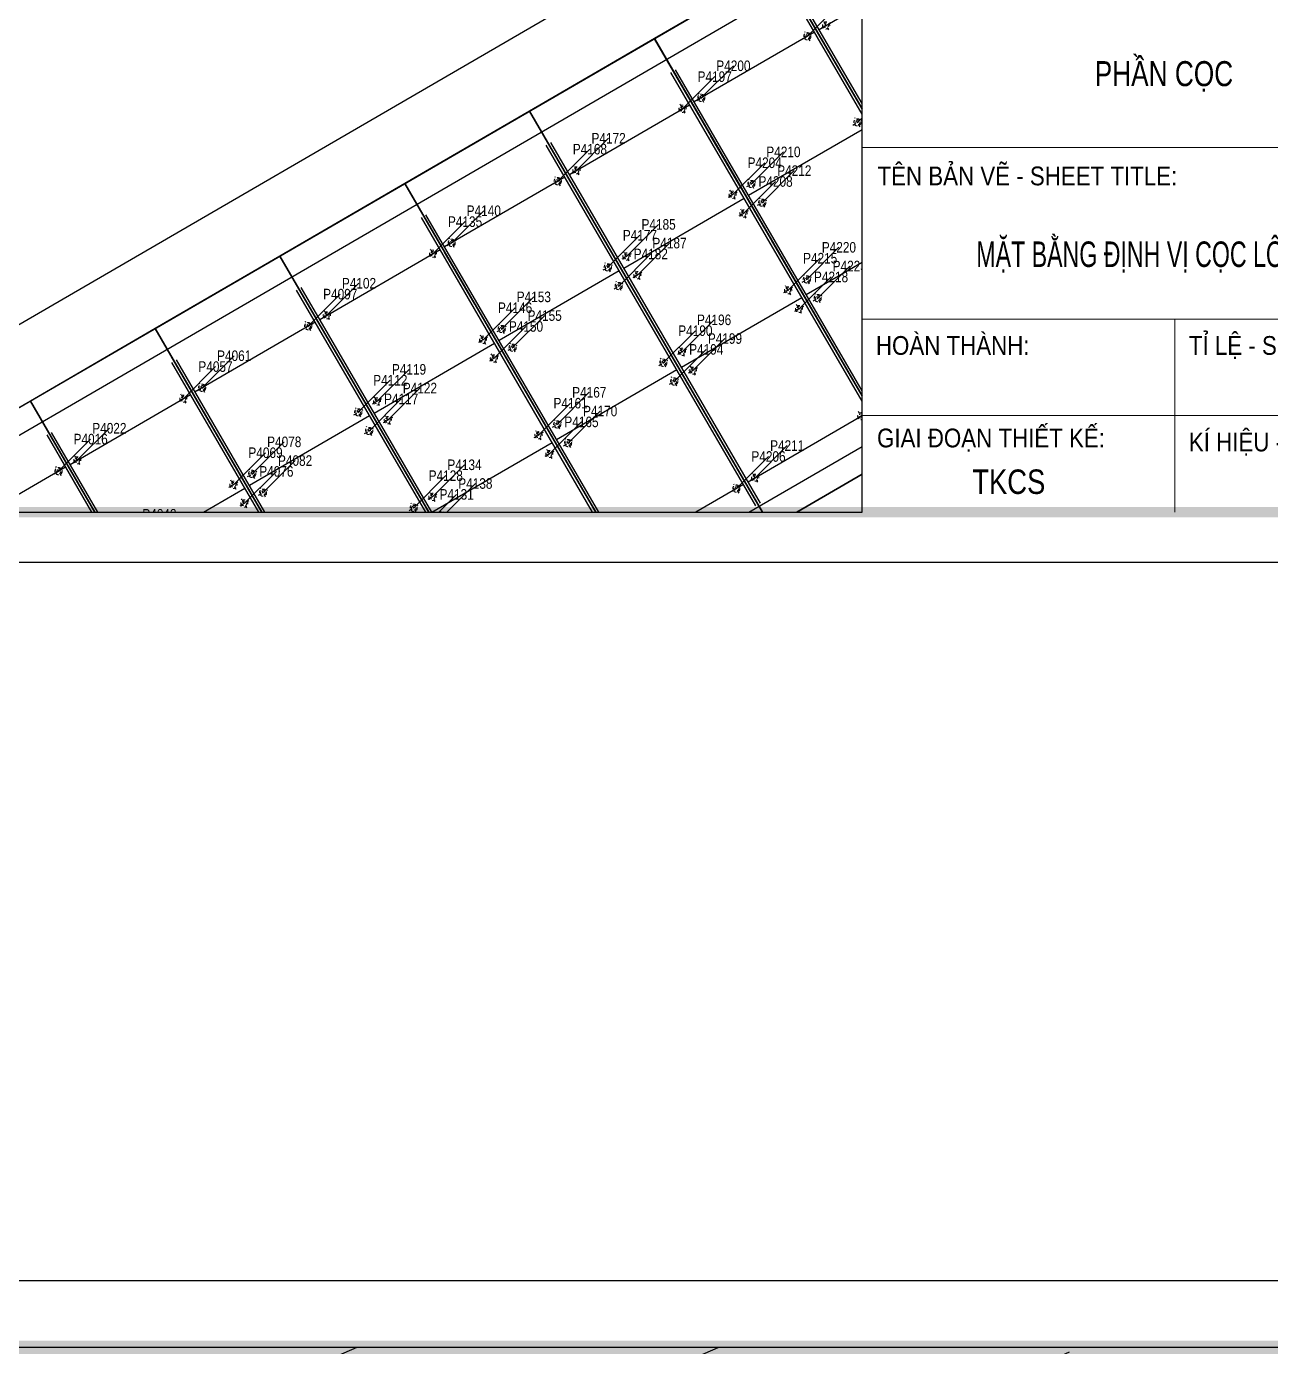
# Model space of a CAD drawing. Header units: millimetres. Extents: x 0 to 571985, y 0 to 2066666.
# Drawn here: x 568686.3 to 568738, y 2064926.9 to 2064981.8 of the extents above; entities that cross this region are included whole.
import ezdxf
from ezdxf.enums import TextEntityAlignment as Align
from ezdxf.xclip import XClip

# ---------------------------------------------------------------- set-up
doc = ezdxf.new("R2010")
doc.units = ezdxf.units.MM
for name, pattern in [('ACAD_ISO10W100', [18.5, 12, -3, 0.5, -3]), ('CENTER', [3, 1.5, -0.5, 0.5, -0.5]), ('CENTER2', [1.125, 0.75, -0.125, 0.125, -0.125]), ('HIDDEN', [0.75, 0.5, -0.25]), ('Xref Grid (A1)$0$CENTER2', [1.125, 0.75, -0.125, 0.125, -0.125]), ('Xref Grid A1-G$0$CENTER2', [1.125, 0.75, -0.125, 0.125, -0.125])]:
    doc.linetypes.add(name, pattern=pattern)
for name, color, linetype in [('01.AXIS', 160, 'CENTER2'), ('BoThamCo', 94, 'Continuous'), ('CDC.01.AXIS', 160, 'CENTER2'), ('ChiaLo', 128, 'CENTER'), ('datOBt', 42, 'Continuous'), ('datoHonHop', 42, 'Continuous'), ('datOlienke', 42, 'Continuous'), ('hatchViaHe+LogDg', 129, 'Continuous'), ('KCS_DIM', 1, 'Continuous'), ('LogDg', 7, 'Continuous'), ('LoLK', 6, 'Continuous'), ('RANHGIOI', 2, 'HIDDEN'), ('TimDg', 222, 'Continuous'), ('ViaHeS', 32, 'Continuous'), ('Xref Grid (A1)$0$01.AXIS', 160, 'Xref Grid (A1)$0$CENTER2'), ('Xref Grid A1-G$0$01.AXIS', 160, 'Xref Grid A1-G$0$CENTER2')]:
    doc.layers.add(name, color=color, linetype=linetype)
for name, color, linetype, lineweight in [('A-KY HIEU', 34, 'Continuous', 20), ('A-NET THAY', 125, 'Continuous', 18), ('A-TEXT', 7, 'Continuous', 18), ('boDnv', 54, 'Continuous', 25), ('E- RANH GIOI', 1, 'CENTER', 13), ('kata_text', 254, 'Continuous', 30)]:
    doc.layers.add(name, color=color, linetype=linetype, lineweight=lineweight)
doc.styles.add('A1-arial', font='arial.ttf')
doc.styles.add('AA - Arial - Regular', font='arial.ttf', dxfattribs={"height": 250})
doc.styles.add('Arial', font='arial.ttf')
doc.styles.add('kata_dim', font='vnrms.shx', dxfattribs={"width": 0.66, "oblique": 7})
doc.styles.add('kata_text', font='arial.ttf', dxfattribs={"width": 0.8})
doc.styles.add('rms', font='romans.shx', dxfattribs={"width": 0.7, "bigfont": 'vns.shx'})
doc.linetypes.add('ADL', pattern='A,0.125,-0.15,["++",rms,S=0.5,R=0,X=0,Y=-0.2245],-1.35,1.125', length=2.75)
doc.dimstyles.new('DIM_1-75_CNC', dxfattribs={"dimscale": 0.75, "dimtxt": 220, "dimasz": 80, "dimexe": 60, "dimexo": 0, "dimgap": 50, "dimtad": 1, "dimdec": 0, "dimzin": 0, "dimdsep": 46, "dimtxsty": 'Arial', "dimblk1": 'ARCHTICK', "dimblk2": 'ARCHTICK', "dimsah": 1, "dimcen": 150, "dimdle": 60, "dimclrd": 256, "dimclre": 256, "dimclrt": 9, "dimadec": 0, "dimazin": 0, "dimtfac": 1, "dimtdec": 0, "dimtix": 1, "dimtmove": 2, "dimatfit": 3, "dimldrblk": 'ARCHTICK', "dimfxl": 1, "dimtvp": 0.833333, "dimtolj": 1, "dimtzin": 0, "dimlwd": -1, "dimarcsym": 0})
doc.dimstyles.new('kata_dim_iso', dxfattribs={"dimtxt": 2.5, "dimasz": 1.5, "dimexe": 1.5, "dimexo": 2.5, "dimtad": 1, "dimdec": 0, "dimzin": 0, "dimdsep": 46, "dimtxsty": 'kata_dim', "dimblk": 'kata_block_ArchTick', "dimcen": 0.09, "dimdle": 1.2, "dimclrd": 8, "dimclre": 8, "dimclrt": 3, "dimadec": 0, "dimazin": 0, "dimtfac": 1, "dimtdec": 0, "dimtix": 1, "dimtofl": 0, "dimtmove": 0, "dimatfit": 3, "dimfxl": 3.75, "dimfxlon": 1, "dimtolj": 1, "dimtzin": 0, "dimarcsym": 0})

# ---------------------------------------------------------------- blocks, each defined once
blk = doc.blocks.new('A$C33BC4D2A')
at = {"layer": 'A-KY HIEU', "color": 0}
for p, q in [((353.662, -4.903), (353.662, -292.097)), ((353.662, -256.354), (414.985, -256.354)), ((353.662, -273.174), (414.985, -273.174)), ((384.324, -273.174), (384.324, -292.097)), ((353.662, -282.635), (414.985, -282.635))]:
    blk.add_line(p, q, dxfattribs=at)
at = {"layer": 'A-KY HIEU', "color": 0, "const_width": 1.022}
blk.add_lwpolyline([(14.345, -292.097), (14.345, -4.903), (414.985, -4.903), (414.985, -292.097)], close=True, dxfattribs=at)
at = {"layer": 'Defpoints', "color": 125}
blk.add_lwpolyline([(0, -297), (420, -297), (420, 0), (0, 0)], close=True, dxfattribs=at)
at = {"layer": 'A-TEXT', "style": 'Arial'}
for s, height, width, p in [('PHẦN CỌC', 2.4529, 0.75, (376.459, -249.116)), ('TÊN BẢN VẼ - SHEET TITLE:', 1.83967, 0.85, (355.179, -259.143)), ('GIAI ĐOẠN THIẾT KẾ:', 1.83967, 0.85, (355.131, -284.826))]:
    blk.add_text(s, height=height, dxfattribs=dict(at, width=width)).set_placement(p, align=Align.MIDDLE_LEFT)
at = {"layer": 'A-TEXT', "style": 'Arial', "width": 0.85}
for s, p in [('HOÀN THÀNH:', (355.024, -276.678)), ('TỈ LỆ - SCALE: A3', (385.685, -276.678)), ('KÍ HIỆU - TOTAL CODE:', (385.685, -286.14))]:
    blk.add_text(s, height=1.83967, dxfattribs=at).set_placement(p)
at = {"layer": 'A-TEXT', "color": 6, "style": 'A1-arial', "width": 0.8}
blk.add_text('TKCS', height=2.4, dxfattribs=at).set_placement((364.466, -290.312))
blk = doc.blocks.new('NEN')
at = {"layer": 'hatchViaHe+LogDg'}
for points in [[(102.47, 202.748), (99.845, 201.604), (106.032, 209.657), (116.118, 208.698), (113.493, 207.554), (113.929, 206.554), (102.906, 201.748)], [(115.614, 202.658), (104.613, 197.863), (103.937, 199.352), (114.96, 204.158)]]:
    blk.add_hatch(color=158, dxfattribs=at).paths.add_polyline_path(points)
at = {"layer": 'boDnv', "color": 10, "linetype": 'ADL', "ltscale": 0.25}
for points in [[(230.392, -76.647), (232.25, -70.419), (219.166, -44.258), (213.437, -42.548), (99.38, -108.906), (97.521, -115.133), (110.606, -141.295), (116.334, -143.005)], [(263.053, -132.006), (256.939, -119.782), (251.208, -118.07), (145.657, -179.397), (154.7, -194.961)], [(270.404, -156.648), (272.264, -150.423), (266.19, -138.279), (158.216, -201.014), (167.259, -216.577)]]:
    blk.add_lwpolyline(points, close=True, dxfattribs=at)
blk.add_lwpolyline([(122.207, -155.785), (32.175, -208.166), (29.801, -214.701), (39.524, -241.582, 0.256594), (53.262, -253.666, -0.085173), (69.537, -260.336, 0.265195), (88.352, -261.098, 0.012088), (129.923, -238.27), (165.53, -217.582), (130.973, -158.106)], format="xyb", close=True, dxfattribs=at)
at = {"layer": 'BoThamCo'}
for points in [[(236.234, -85.111), (141.352, -140.641, 0.413287), (141.173, -141.324, 0.415141), (141.857, -141.504), (236.739, -85.974, -0.433604), (246.185, -88.78), (251.146, -98.698, 0.432664), (251.844, -98.907, 0.396001), (252.04, -98.251), (247.08, -88.333, 0.433604)], [(274.126, -178.484, 1), (272.368, -175.457), (138.589, -253.186, -0.013452), (91.443, -278.907, 0.999991), (93.036, -282.024, 0.013452), (140.347, -256.212)]]:
    blk.add_lwpolyline(points, format="xyb", close=True, dxfattribs=at)
at = {"layer": 'ChiaLo', "ltscale": 5}
for points in [[(254.637, -138.052), (244.589, -120.759)], [(249.449, -141.066), (239.401, -123.774)], [(244.261, -144.081), (234.213, -126.788)], [(239.073, -147.095), (229.025, -129.802)], [(264.367, -132.399), (154.337, -196.328)], [(233.885, -150.109), (223.837, -132.816)], [(228.697, -153.124), (218.65, -135.831)], [(266.608, -136.879), (156.849, -200.651)], [(223.509, -156.138), (213.462, -138.845)], [(218.321, -159.152), (208.274, -141.859)], [(213.133, -162.166), (203.086, -144.873)], [(262.008, -162.683), (251.961, -145.39)], [(207.946, -165.181), (197.898, -147.888)], [(256.82, -165.697), (246.773, -148.404)], [(251.632, -168.711), (241.585, -151.418)], [(246.444, -171.725), (236.397, -154.433)], [(166.897, -217.944), (131.629, -157.245)], [(241.257, -174.74), (231.209, -157.447)], [(236.069, -177.754), (226.021, -160.461)], [(230.881, -180.768), (220.833, -163.475)], [(225.693, -183.783), (215.645, -166.49)], [(220.505, -186.797), (210.457, -169.504)], [(215.317, -189.811), (205.27, -172.518)], [(210.129, -192.825), (200.082, -175.532)], [(204.941, -195.84), (194.894, -178.547)]]:
    blk.add_lwpolyline(points, dxfattribs=at)
at = {"layer": 'datOBt'}
blk.add_lwpolyline([(231.237, -77.312), (233.322, -70.326), (219.866, -43.423), (213.308, -41.466), (98.535, -108.24), (96.449, -115.227), (109.905, -142.129), (116.463, -144.087)], close=True, dxfattribs=at)
at = {"layer": 'datoHonHop', "linetype": 'ByBlock'}
blk.add_lwpolyline([(122.062, -154.713), (31.359, -207.484), (28.737, -214.7), (38.583, -241.923, 0.256594), (53.045, -254.642, -0.085173), (69.006, -261.184, 0.265195), (88.812, -261.986, 0.012088), (130.425, -239.135), (166.897, -217.944), (131.629, -157.245)], format="xyb", close=True, dxfattribs=at)
at = {"layer": 'datOlienke'}
for points in [[(264.367, -132.399), (257.64, -118.948), (251.08, -116.988), (144.29, -179.035), (154.337, -196.328)], [(271.249, -157.314), (273.336, -150.33), (266.608, -136.879), (156.849, -200.651), (166.897, -217.944)]]:
    blk.add_lwpolyline(points, close=True, dxfattribs=at)
at = {"layer": 'LogDg'}
for points in [[(34.296, -348.766, -0.124666), (14.114, -339.771, 0.262937), (-5.331, -336.771, -0.009345), (-40.959, -349.473), (-145.868, -384.68, 0.405257), (-155.456, -403.235), (-146.557, -432.72), (-158.046, -436.187), (-166.572, -407.936, 0.423227), (-185.704, -398.049), (-272.077, -427.035, 0.40652), (-277.181, -436.964), (-262.947, -483.397), (-271.552, -486.035), (-285.593, -440.232, 0.421949), (-295.787, -434.992), (-422.26, -477.436, 0.346831), (-427.684, -485.726), (-426.662, -497.249, 0.109851), (-417.21, -527.045), (-422.398, -530.058, -0.109851), (-432.639, -497.779), (-433.194, -491.512, 0.484967), (-443.708, -484.634), (-484.199, -498.222, 0.36701), (-492.228, -511.51), (-484.402, -560.012), (-490.326, -560.967), (-497.433, -516.92, 0.457512), (-512.889, -507.388), (-525.337, -511.314, 0.375227), (-533.554, -524.795, 0.049445), (-523.248, -562.118), (-518.404, -576.577), (-525.515, -578.96), (-530.307, -564.659, -0.044276), (-540.221, -530.036, 0.448349), (-555.614, -520.863), (-568.853, -525.038), (-576.072, -502.149), (-552.391, -494.681, 0.333336), (-544.003, -482.976), (-545.865, -397.305, 0.120559), (-569.998, -307.198), (-621.979, -219.712, 0.334943), (-635.359, -214.239), (-686.931, -227.855), (-689.803, -216.977), (-647.957, -205.93, 0.498191), (-640.704, -188.198), (-654.378, -165.183, -0.144979), (-668.853, -108.061), (-659.845, 118.23, 0.428088), (-671.924, 130.707), (-689.222, 130.58), (-689.305, 141.83), (-670.344, 141.969, 0.400474), (-658.442, 153.492), (-657.828, 168.904), (-656.06, 189.374), (-648.588, 188.728), (-650.341, 168.432), (-650.889, 154.678, 0.425345), (-638.921, 142.201), (-621.613, 142.328, 0.402651), (-609.707, 153.94), (-609.387, 163.859, -0.019867), (-608.227, 179.942), (-606.8, 192.652), (-600.838, 191.983), (-602.264, 179.273, 0.019867), (-603.39, 163.665), (-603.676, 154.802, 0.425871), (-591.594, 142.415), (-548.362, 142.733), (-548.28, 131.483), (-592.887, 131.155, 0.401789), (-604.791, 119.578), (-607.754, 35.571, -0.005984), (-607.983, 30.718, 0.462462), (-599.177, 22.287), (-555.377, 26.801), (-554.762, 20.832), (-603.242, 15.836, 0.355613), (-610.381, 8.689), (-613.794, -24.838, 0.475348), (-605.015, -33.606), (-508.268, -23.636, 0.016072), (-476.806, -19.368, 0.37392), (-470.138, -11.259), (-470.705, 9.348), (-464.707, 9.513), (-464.235, -7.648, 0.461916), (-454.747, -15.288), (-421.581, -8.993, 0.020567), (-382.015, 0.216), (-299.764, 22.963, 0.415004), (-292.798, 35.293), (-296.969, 50.218), (-285.412, 53.448), (-281.218, 38.439, 0.413423), (-268.921, 31.492), (-169.968, 58.858, 0.427702), (-164.496, 69.052), (-169.623, 84.754), (-163.92, 86.616), (-158.479, 69.956, 0.400853), (-148.742, 64.729), (-123.897, 71.6, 0.437327), (-113.795, 91.173), (-114.462, 93.013), (-128.551, 136.154), (-105.736, 143.605), (-91.769, 100.833), (-90.91, 98.466, 0.429754), (-70.957, 89.772, 0.001079), (-63.934, 92.766, 0.001474), (-62.342, 93.454), (-47.534, 99.909, 0.386536), (-43.126, 109.726), (-48.301, 125.574), (-42.598, 127.436), (-38.076, 113.59, 0.442444), (-27.275, 108.739), (111.617, 169.28, 0.414214), (115.754, 179.811), (109.361, 194.478), (114.861, 196.875), (121.255, 182.208, 0.414214), (131.785, 178.071), (252.97, 230.894), (276.872, 241.312), (291.579, 249.057, 0.419837), (295.267, 261.365), (290.95, 269.196), (301.459, 274.99), (306.058, 266.648, 0.408717), (318.136, 263.031), (326.546, 267.464), (332.148, 256.836), (324.233, 252.656, 0.419466), (320.555, 240.352), (397.092, 101.523, 0.433643), (408.413, 98.649), (440.787, 119.386), (444.023, 114.334), (410.428, 92.813, 0.395048), (407.737, 82.215), (451.056, 3.639, -0.005576), (472.219, -35.781, 0.422017), (490.066, -41.118), (502.995, -33.918), (514.672, -54.886), (500.295, -62.892, 0.404193), (495.052, -80.181), (502.502, -94.711), (491.824, -100.186), (485.095, -87.061, 0.424556), (467.192, -81.64), (316.164, -165.913), (307.211, -171.115, 0.396001), (304.075, -181.611), (326.147, -225.742), (318.098, -229.768), (296.726, -187.038, 0.432664), (285.552, -183.699), (178.072, -246.148, 0.389772), (174.86, -256.488), (194.1, -297.126), (188.677, -299.693), (170.231, -260.733, 0.439085), (158.982, -257.239), (145.496, -265.075, -0.013452), (97.701, -291.151, 0.262926), (86.853, -307.563, -0.162068), (76.015, -333.842, 0.270323), (72.318, -353.653), (79.981, -375.074), (57.383, -383.157), (49.72, -361.737, 0.270325), (34.296, -348.766)], [(191.761, -50.531), (96.917, -106.112, 0.395833), (93.785, -116.606), (107.231, -143.491, 0.432836), (118.409, -146.827), (234.309, -78.995, 0.395833), (237.441, -68.502), (223.995, -41.617, 0.432836), (212.817, -38.281), (191.761, -50.531)], [(236.107, -84.895), (141.226, -140.425, 0.413287), (140.956, -141.449, 0.415141), (141.984, -141.72), (236.865, -86.19, -0.433604), (245.962, -88.892), (250.922, -98.81, 0.432664), (251.97, -99.123, 0.396001), (252.264, -98.139), (247.303, -88.221, 0.433604), (236.107, -84.895)], [(49.536, -260.065, -0.269945), (34.095, -247.153), (22.999, -216.476, -0.362457), (26.499, -206.84), (119.685, -152.625, -0.414384), (136.095, -156.969), (142.222, -167.514, 0.414214), (153.158, -170.413), (250.593, -113.801, -0.432664), (261.767, -117.14), (278.799, -151.193, -0.396001), (275.663, -161.688), (133.439, -244.323, -0.012999), (88.371, -268.964, -0.278117), (67.767, -267.557, 0.110848), (49.536, -260.065)]]:
    blk.add_lwpolyline(points, format="xyb", dxfattribs=at)
at = {"layer": 'LogDg', "ltscale": 0.75}
for points in [[(102.47, 202.748), (99.845, 201.604), (106.032, 209.657), (116.118, 208.698), (113.493, 207.554), (113.929, 206.554), (102.906, 201.748)], [(115.614, 202.658), (104.613, 197.863), (103.937, 199.352), (114.96, 204.158)]]:
    blk.add_lwpolyline(points, close=True, dxfattribs=at)
at = {"layer": 'LogDg'}
blk.add_lwpolyline([(274.252, -178.7, 1), (272.242, -175.241), (138.463, -252.969, -0.013452), (91.329, -278.685, 0.999992), (93.15, -282.246, 0.013452), (140.473, -256.428)], format="xyb", close=True, dxfattribs=at)
at = {"layer": 'LoLK'}
for points in [[(257.64, -118.948), (251.08, -116.988), (244.589, -120.759), (254.637, -138.052), (264.367, -132.399)], [(244.589, -120.759), (239.401, -123.774), (249.449, -141.066), (254.637, -138.052)], [(239.401, -123.774), (234.213, -126.788), (244.261, -144.081), (249.449, -141.066)], [(234.213, -126.788), (229.025, -129.802), (239.073, -147.095), (244.261, -144.081)], [(229.025, -129.802), (223.837, -132.816), (233.885, -150.109), (239.073, -147.095)], [(223.837, -132.816), (218.65, -135.831), (228.697, -153.124), (233.885, -150.109)], [(218.65, -135.831), (213.462, -138.845), (223.509, -156.138), (228.697, -153.124)], [(213.462, -138.845), (208.274, -141.859), (218.321, -159.152), (223.509, -156.138)], [(208.274, -141.859), (203.086, -144.873), (213.133, -162.166), (218.321, -159.152)], [(257.148, -142.375), (251.961, -145.39), (262.008, -162.683), (267.196, -159.668)], [(203.086, -144.873), (197.898, -147.888), (207.946, -165.181), (213.133, -162.166)], [(251.961, -145.39), (246.773, -148.404), (256.82, -165.697), (262.008, -162.683)], [(197.898, -147.888), (192.71, -150.902), (202.758, -168.195), (207.946, -165.181)], [(246.773, -148.404), (241.585, -151.418), (251.632, -168.711), (256.82, -165.697)], [(241.585, -151.418), (236.397, -154.433), (246.444, -171.725), (251.632, -168.711)], [(236.397, -154.433), (231.209, -157.447), (241.257, -174.74), (246.444, -171.725)], [(231.209, -157.447), (226.021, -160.461), (236.069, -177.754), (241.257, -174.74)], [(226.021, -160.461), (220.833, -163.475), (230.881, -180.768), (236.069, -177.754)], [(220.833, -163.475), (215.645, -166.49), (225.693, -183.783), (230.881, -180.768)], [(215.645, -166.49), (210.457, -169.504), (220.505, -186.797), (225.693, -183.783)], [(210.457, -169.504), (205.27, -172.518), (215.317, -189.811), (220.505, -186.797)], [(205.27, -172.518), (200.082, -175.532), (210.129, -192.825), (215.317, -189.811)], [(200.082, -175.532), (194.894, -178.547), (204.941, -195.84), (210.129, -192.825)], [(194.894, -178.547), (189.706, -181.561), (199.753, -198.854), (204.941, -195.84)], [(163.766, -196.632), (156.849, -200.651), (166.897, -217.944), (173.814, -213.925)]]:
    blk.add_lwpolyline(points, close=True, dxfattribs=at)
at = {"layer": 'RANHGIOI', "color": 1, "ltscale": 9, "const_width": 1}
blk.add_lwpolyline([(460, -51.299, 0.006594), (435.293, -5.051), (303.078, 234.769), (284.672, 225.077), (-55.993, 76.586), (-56.839, 76.223, -0.005137), (-90.743, 62.093), (-377.217, -17.133, -0.020567), (-418.225, -26.678), (-463.443, -35.259, -0.021218), (-506.422, -41.541), (-623.638, -53.62), (-626.464, -70.884, 0.128574), (-620.42, -135.36), (-615.505, -148.86, 0.039408), (-607.143, -167.188), (-594.172, -190.555), (-547.57, -259.493, -0.11987), (-522.704, -326.397), (-507.917, -451.947), (-504.475, -473.277), (-499.271, -471.636), (-50.48, -321.024, 0.050684), (130.425, -239.135), (301.319, -139.843)], format="xyb", close=True, dxfattribs=at)
at = {"layer": 'TimDg', "linetype": 'ACAD_ISO10W100', "ltscale": 0.75}
for points in [[(-618.456, -41.023), (-507.652, -29.604, 0.021218), (-465.681, -23.47), (-420.462, -14.888, 0.020567), (-380.415, -5.567), (-94.607, 73.475, 0.005041), (-61.569, 87.252, 0.001474), (-59.945, 87.954), (279.472, 235.9), (307.904, 250.872)], [(-358.633, -282.039), (-15.318, -166.825, 0.050829), (-9.777, -164.314), (222.735, -29.039)]]:
    blk.add_lwpolyline(points, format="xyb", dxfattribs=at)
for points in [[(106.017, 209.658), (124.099, 168.176)], [(106.017, 209.658), (124.099, 168.176)], [(80.71, -412.741), (34.278, -282.941), (-103.138, 96.993), (-128.229, 173.827)], [(335.549, -254.599), (124.099, 168.176)], [(9.149, -213.464), (246.062, -75.628)], [(203.145, -323.242), (163.957, -240.47)]]:
    blk.add_lwpolyline(points, dxfattribs=at)
at = {"layer": 'ViaHeS', "elevation": 0}
blk.add_lwpolyline([(-483.362, -504.27), (-441.21, -490.124), (-436.029, -493.514), (-435.627, -498.044, 0.109851), (-424.993, -531.564), (-414.615, -525.539, -0.109851), (-423.674, -496.984), (-424.342, -489.445), (-420.001, -483.006), (-295.249, -441.14), (-289.043, -444.33), (-275.854, -487.354), (-258.645, -482.078), (-271.972, -438.601), (-268.698, -432.23), (-181.634, -403.012), (-172.975, -407.486), (-163.79, -437.92), (-140.813, -430.986), (-150.211, -399.847), (-145.597, -390.918), (-39.026, -355.153, 0.008545), (-6.235, -343.522, -0.249193), (12.375, -345.964, 0.09975), (30.772, -354.181, -0.256949), (45.215, -366.957), (51.733, -385.178), (85.63, -373.053), (79.112, -354.831, -0.256949), (82.174, -335.793, 0.136918), (92.607, -310.438, -0.249193), (103.308, -295.017, 0.012659), (148.511, -270.262), (162.157, -262.333), (168.62, -264.341), (185.966, -300.977), (196.811, -295.842), (179.033, -258.291), (181.216, -251.26), (287.384, -189.574), (293.944, -191.534), (314.073, -231.781), (330.172, -223.729), (309.538, -182.474), (311.625, -175.49), (319.134, -171.127), (408.277, -121.386), (412.274, -122.589), (434.351, -165.321), (442.347, -161.19), (420.137, -118.201), (421.38, -114.074), (470.335, -86.758), (479.641, -89.576), (486.485, -102.924), (507.841, -91.973), (500.499, -77.654), (503.421, -68.019), (517.591, -60.128), (500.076, -28.676), (486.971, -35.974), (477.625, -33.17, 0.0056), (456.311, 6.536), (412.324, 86.322), (414.12, 93.398), (444.832, 113.071), (439.977, 120.649), (409.766, 101.296), (403.142, 102.978), (327.714, 239.794), (330.524, 249.193), (334.945, 251.528), (323.749, 272.772), (318.926, 270.23), (309.354, 273.096), (306.713, 277.887), (285.696, 266.299), (288.11, 261.921), (285.295, 252.529), (274.271, 246.724), (129.387, 183.571), (122.806, 186.157), (117.612, 198.074), (106.611, 193.279), (111.806, 181.362), (109.22, 174.781), (26.33, 138.65), (-29.869, 114.154), (-36.004, 116.909), (-39.746, 128.368), (-51.153, 124.642), (-47.055, 112.092), (-50.086, 105.341), (-75.921, 94.08), (-84.511, 97.937), (-100.033, 145.467), (-134.254, 134.292), (-118.657, 86.529), (-123.231, 78.009), (-150.258, 70.535), (-156.629, 73.955), (-161.068, 87.547), (-172.475, 83.822), (-168.207, 70.753), (-171.474, 64.667), (-269.546, 37.545), (-275.711, 41.028), (-279.634, 55.063), (-302.748, 48.603), (-298.843, 34.63), (-302.316, 28.482), (-383.614, 5.999, -0.020567), (-422.7, -3.099), (-456.246, -9.465), (-461.296, -5.399), (-461.708, 9.595), (-473.703, 9.265), (-473.239, -7.637), (-478.028, -13.489, -0.015955), (-508.883, -17.667), (-606.147, -27.691), (-610.614, -23.229), (-607.49, 7.461), (-602.01, 12.947), (-554.455, 17.848), (-555.685, 29.785), (-600.448, 25.172), (-605.043, 29.645, 0.007073), (-604.756, 35.466), (-601.912, 116.095), (-594.665, 123.142), (-548.221, 123.483), (-548.421, 150.733), (-593.42, 150.402), (-600.493, 157.35, -0.027886), (-599.283, 178.939), (-597.857, 191.648), (-609.782, 192.987), (-611.208, 180.277, 0.019867), (-612.385, 163.955), (-612.597, 157.389), (-619.823, 150.342), (-639.316, 150.198), (-646.998, 158.133), (-646.598, 168.196), (-644.852, 188.405), (-659.796, 189.697), (-661.572, 169.14), (-662.014, 158.023), (-670.332, 149.97), (-689.364, 149.83), (-689.163, 122.58), (-671.417, 122.71), (-663.736, 114.776), (-672.6, -107.912, 0.144979), (-657.602, -167.099), (-644.687, -188.836), (-648.335, -197.756), (-691.845, -209.242), (-684.889, -235.59), (-633.86, -222.118), (-622.039, -226.953), (-573.255, -309.058, -0.120474), (-549.614, -397.387), (-547.842, -478.902), (-555.298, -489.306), (-577.876, -496.427), (-567.048, -530.76), (-552.743, -526.248), (-543.713, -531.719, 0.042979), (-533.836, -565.928), (-529.071, -580.151), (-514.848, -575.386), (-519.719, -560.846, -0.045576), (-529.315, -527.166), (-523.005, -516.87), (-508.247, -512.215), (-500.456, -517.02), (-493.287, -561.445), (-481.44, -559.534), (-488.883, -513.408), (-483.362, -504.27)], format="xyb", dxfattribs=at)
at = {"layer": 'ViaHeS'}
for points in [[(231.237, -77.312), (233.322, -70.326), (219.866, -43.423), (213.308, -41.466), (98.535, -108.24), (96.449, -115.227), (109.905, -142.129), (116.463, -144.087)], [(266.608, -136.879), (264.367, -132.399), (154.337, -196.328), (156.849, -200.651)]]:
    blk.add_lwpolyline(points, close=True, dxfattribs=at)
at = {"layer": 'ViaHeS', "linetype": 'HIDDEN', "ltscale": 5}
blk.add_lwpolyline([(145.415, -139.712), (143.963, -146.355), (239.391, -90.505, -0.433604), (241.49, -91.128), (246.155, -100.457), (247.855, -92.678)], format="xyb", dxfattribs=at)
blk.add_lwpolyline([(241.377, -98.728), (239.678, -106.507), (237.232, -101.617), (150.298, -152.496), (151.75, -145.853), (239.315, -94.604), (241.377, -98.728)], dxfattribs=at)
at = {"layer": 'ViaHeS'}
blk.add_lwpolyline([(271.249, -157.314), (273.336, -150.33), (257.64, -118.948), (251.08, -116.988), (144.29, -179.035), (131.629, -157.245), (122.062, -154.713), (31.359, -207.484), (28.737, -214.7), (38.583, -241.923, 0.256594), (53.045, -254.642, -0.085173), (69.006, -261.184, 0.265195), (88.812, -261.986, 0.012088), (130.425, -239.135)], format="xyb", close=True, dxfattribs=at)
blk = doc.blocks.new('NEN B')
at = {"layer": 'datOlienke'}
for points in [[(6.567, 25), (7.507, 40.01), (2.82, 45), (-120.687, 45), (-120.687, 25)], [(0, 0), (5.313, 4.99), (6.253, 20), (-120.687, 20), (-120.687, 0)]]:
    blk.add_lwpolyline(points, close=True, dxfattribs=at)
at = {"layer": 'LoLK'}
for points in [[(-58.687, 45), (-64.687, 45), (-64.687, 25), (-58.687, 25)], [(-52.687, 45), (-58.687, 45), (-58.687, 25), (-52.687, 25)], [(-46.687, 45), (-52.687, 45), (-52.687, 25), (-46.687, 25)], [(-40.687, 45), (-46.687, 45), (-46.687, 25), (-40.687, 25)], [(-34.687, 45), (-40.687, 45), (-40.687, 25), (-34.687, 25)], [(-28.687, 45), (-34.687, 45), (-34.687, 25), (-28.687, 25)], [(-22.687, 45), (-28.687, 45), (-28.687, 25), (-22.687, 25)], [(-16.687, 45), (-22.687, 45), (-22.687, 25), (-16.687, 25)], [(-10.687, 45), (-16.687, 45), (-16.687, 25), (-10.687, 25)], [(-4.687, 45), (-10.687, 45), (-10.687, 25), (-4.687, 25)], [(7.507, 40.01), (2.82, 45), (-4.687, 45), (-4.687, 25), (6.567, 25)], [(-112.687, 20), (-120.687, 20), (-120.687, 0), (-112.687, 0)], [(-76.687, 20), (-82.687, 20), (-82.687, 0), (-76.687, 0)], [(-70.687, 20), (-76.687, 20), (-76.687, 0), (-70.687, 0)], [(-64.687, 20), (-70.687, 20), (-70.687, 0), (-64.687, 0)], [(-58.687, 20), (-64.687, 20), (-64.687, 0), (-58.687, 0)], [(-52.687, 20), (-58.687, 20), (-58.687, 0), (-52.687, 0)], [(-46.687, 20), (-52.687, 20), (-52.687, 0), (-46.687, 0)], [(-40.687, 20), (-46.687, 20), (-46.687, 0), (-40.687, 0)], [(-34.687, 20), (-40.687, 20), (-40.687, 0), (-34.687, 0)], [(-28.687, 20), (-34.687, 20), (-34.687, 0), (-28.687, 0)], [(-22.687, 20), (-28.687, 20), (-28.687, 0), (-22.687, 0)], [(-16.687, 20), (-22.687, 20), (-22.687, 0), (-16.687, 0)], [(-10.687, 20), (-16.687, 20), (-16.687, 0), (-10.687, 0)], [(-4.687, 20), (-10.687, 20), (-10.687, 0), (-4.687, 0)]]:
    blk.add_lwpolyline(points, close=True, dxfattribs=at)
blk = doc.blocks.new('AT1 - 2')
at = {"layer": 'Xref Grid A1-G$0$01.AXIS', "ltscale": 500}
blk.add_line((5.89, -1.35), (5.89, -18.555), dxfattribs=at)
blk = doc.blocks.new('A$C758D662A')
at = {"linetype": 'HIDDEN', "ltscale": 500}
for radius in [300, 200]:
    blk.add_circle((0, 0), radius, dxfattribs=at)
at = {"layer": 'CDC.01.AXIS', "ltscale": 200}
for p, q in [((437, 0), (-437, 0)), ((0, 437), (0, -437))]:
    blk.add_line(p, q, dxfattribs=at)
blk = doc.blocks.new('pile Plan')
at = {"xscale": 0.5, "yscale": 0.5, "zscale": 0.5}
for p in [(340, 14779), (5440.000004, 14779), (340, 9630), (5440.000004, 9630), (340, 8730), (5440.000004, 8730), (340, 5040), (5440.000004, 5040), (340, 4140), (5440.000004, 4140), (340, -1), (5440.000004, -1)]:
    blk.add_blockref('A$C758D662A', p, dxfattribs=at)
blk = doc.blocks.new('A1 - 2')
at = {"layer": 'Xref Grid (A1)$0$01.AXIS', "ltscale": 500}
for p, q in [((0.11, -1.086), (0.11, -18.434)), ((5.89, -1.086), (5.89, -18.434)), ((0.11, -2.11), (5.89, -2.11)), ((0.11, -7.62), (5.89, -7.62)), ((0.11, -12.39), (5.89, -12.39)), ((0.11, -16.89), (5.89, -16.89))]:
    blk.add_line(p, q, dxfattribs=at)
at = {"xscale": 0.001, "yscale": 0.001, "zscale": 0.001}
blk.add_blockref('pile Plan', (0.11, -16.89), dxfattribs=at)
blk = doc.blocks.new('A5 - 2')
at = {"layer": 'Xref Grid (A1)$0$01.AXIS', "ltscale": 500}
for p, q in [((0.11, -1.086), (0.11, -18.434)), ((5.89, -1.086), (5.89, -18.434)), ((0.11, -2.11), (5.89, -2.11)), ((0.11, -7.62), (5.89, -7.62)), ((0.11, -12.39), (5.89, -12.39)), ((0.11, -16.89), (5.89, -16.89))]:
    blk.add_line(p, q, dxfattribs=at)
at = {"xscale": 0.001, "yscale": 0.001, "zscale": 0.001}
blk.add_blockref('pile Plan', (0.11, -16.89), dxfattribs=at)
blk = doc.blocks.new('AT5 - 2')
at = {"layer": '01.AXIS', "ltscale": 500}
for p, q in [((0.11, -1.089), (0.11, -18.127)), ((0.11, -2.11), (7.01, -2.11)), ((7.01, -7.31), (0.11, -7.31))]:
    blk.add_line(p, q, dxfattribs=at)
at = {"yscale": 0.0005, "zscale": 0.0005}
for p, xscale, rotation in [((0.45, -1.749), 0.0005, 90.00000000000001), ((0.45, -2.649), -0.0005, 90), ((0.45, -6.9), 0.0005, 90.00000000000001), ((0.45, -7.8), -0.0005, 90)]:
    blk.add_blockref('A$C758D662A', p, dxfattribs=dict(at, xscale=xscale, rotation=rotation))
blk = doc.blocks.new('a5 sao - 2')
at = {"layer": 'Xref Grid (A1)$0$01.AXIS', "ltscale": 500}
for p, q in [((-5.89, -1.086), (-5.89, -18.434)), ((-0.11, -1.086), (-0.11, -18.434)), ((-5.89, -2.11), (-0.11, -2.11)), ((-5.89, -7.62), (-0.11, -7.62)), ((-5.89, -12.39), (-0.11, -12.39)), ((-5.89, -16.89), (-0.11, -16.89))]:
    blk.add_line(p, q, dxfattribs=at)
at = {"xscale": 0.001, "yscale": 0.001, "zscale": 0.001}
blk.add_blockref('pile Plan', (-5.89, -16.89), dxfattribs=at)
blk = doc.blocks.new('a1 sao - 2')
at = {"layer": 'Xref Grid (A1)$0$01.AXIS', "ltscale": 500}
for p, q in [((0.11, -1.086), (0.11, -18.434)), ((5.89, -1.086), (5.89, -18.434)), ((0.11, -2.11), (5.89, -2.11)), ((0.11, -7.62), (5.89, -7.62)), ((0.11, -12.39), (5.89, -12.39)), ((0.11, -16.89), (5.89, -16.89))]:
    blk.add_line(p, q, dxfattribs=at)
at = {"xscale": 0.001, "yscale": 0.001, "zscale": 0.001}
blk.add_blockref('pile Plan', (0.11, -16.89), dxfattribs=at)
blk = doc.blocks.new('kata_block_ArchTick')
at = {"color": 8}
blk.add_line((1, 0), (-1, 0), dxfattribs=at)
at = {"color": 8, "const_width": 0.15}
blk.add_lwpolyline([(-0.5, -0.5), (0.5, 0.5)], dxfattribs=at)
blk = doc.blocks.new('_ArchTick')
at = {"color": 0, "linetype": 'ByBlock', "const_width": 0.15}
blk.add_lwpolyline([(-0.5, -0.5), (0.5, 0.5)], dxfattribs=at)
blk = doc.blocks.new('*U101')
at = {"color": 0, "ltscale": 0.8, "style": 'kata_text', "width": 0.8}
blk.add_attdef('TEN', text='', height=2.2, dxfattribs=at).set_placement((6.67, 6.67), align=Align.MIDDLE_CENTER)
at = {"color": 0, "ltscale": 0.8, "style": 'kata_text', "width": 0.8, "flags": 1}
blk.add_attdef('CHU_THICH', text='', height=2.2, dxfattribs=at).set_placement((0, 0), align=Align.MIDDLE_CENTER)
at = {"layer": 'Defpoints'}
blk.add_leader([(0, 0), (6.67, 6.67)], dimstyle='kata_dim_iso', override={"dimasz": 0.6, "dimgap": 0.625, "dimtad": 0}, dxfattribs=at)
blk = doc.blocks.new('A$C7EE856B3')
at = {"layer": 'kata_text', "xscale": 0.2, "yscale": 0.2, "zscale": 0.2}
for p, values in [((304.678, -195.398, 0.002), {'TEN': 'P4221'}), ((300.269, -197.96, 0.002), {'TEN': 'P4200'}), ((299.491, -198.412, 0.002), {'TEN': 'P4197'}), ((306.759, -198.979, 0.002), {'TEN': 'P4228'}), ((295.081, -200.974, 0.002), {'TEN': 'P4172'}), ((294.303, -201.427, 0.002), {'TEN': 'P4168'}), ((302.349, -201.541, 0.002), {'TEN': 'P4210'}), ((301.571, -201.993, 0.002), {'TEN': 'P4204'}), ((302.801, -202.319, 0.002), {'TEN': 'P4212'}), ((302.023, -202.771, 0.002), {'TEN': 'P4208'}), ((289.893, -203.989, 0.002), {'TEN': 'P4140'}), ((289.115, -204.441, 0.002), {'TEN': 'P4135'}), ((297.161, -204.555, 0.002), {'TEN': 'P4185'}), ((296.383, -205.007, 0.002), {'TEN': 'P4177'}), ((296.835, -205.785, 0.002), {'TEN': 'P4182'}), ((297.613, -205.333, 0.002), {'TEN': 'P4187'}), ((304.655, -205.509, 0.002), {'TEN': 'P4220'}), ((303.877, -205.962, 0.002), {'TEN': 'P4215'}), ((305.107, -206.288, 0.002), {'TEN': 'P4223'}), ((304.329, -206.74, 0.002), {'TEN': 'P4218'}), ((284.705, -207.003, 0.002), {'TEN': 'P4102'}), ((283.927, -207.455, 0.002), {'TEN': 'P4097'}), ((291.973, -207.569, 0.002), {'TEN': 'P4153'}), ((291.195, -208.021, 0.002), {'TEN': 'P4146'}), ((292.425, -208.347, 0.002), {'TEN': 'P4155'}), ((299.467, -208.524, 0.002), {'TEN': 'P4196'}), ((291.647, -208.8, 0.002), {'TEN': 'P4150'}), ((298.689, -208.976, 0.002), {'TEN': 'P4190'}), ((299.919, -209.302, 0.002), {'TEN': 'P4199'}), ((279.517, -210.017, 0.002), {'TEN': 'P4061'}), ((299.141, -209.754, 0.002), {'TEN': 'P4194'}), ((278.739, -210.469, 0.002), {'TEN': 'P4057'}), ((286.785, -210.583, 0.002), {'TEN': 'P4119'}), ((286.007, -211.036, 0.002), {'TEN': 'P4112'}), ((306.916, -211.192, 0.002), {'TEN': 'P4230'}), ((286.459, -211.814, 0.002), {'TEN': 'P4117'}), ((287.238, -211.362, 0.002), {'TEN': 'P4122'}), ((294.279, -211.538, 0.002), {'TEN': 'P4167'}), ((293.501, -211.99, 0.002), {'TEN': 'P4161'}), ((294.731, -212.316, 0.002), {'TEN': 'P4170'}), ((293.953, -212.768, 0.002), {'TEN': 'P4165'}), ((274.329, -213.032, 0.002), {'TEN': 'P4022'}), ((273.551, -213.484, 0.002), {'TEN': 'P4016'}), ((281.598, -213.598, 0.002), {'TEN': 'P4078'}), ((302.506, -213.754, 0.002), {'TEN': 'P4211'}), ((280.819, -214.05, 0.002), {'TEN': 'P4069'}), ((282.05, -214.376, 0.002), {'TEN': 'P4082'}), ((289.091, -214.552, 0.002), {'TEN': 'P4134'}), ((301.728, -214.206, 0.002), {'TEN': 'P4206'}), ((281.271, -214.828, 0.002), {'TEN': 'P4076'}), ((288.313, -215.004, 0.002), {'TEN': 'P4128'}), ((289.543, -215.33, 0.002), {'TEN': 'P4138'}), ((288.765, -215.783, 0.002), {'TEN': 'P4131'}), ((276.41, -216.612, 0.002), {'TEN': 'P4042'})]:
    blk.add_blockref('*U101', p, dxfattribs=at).add_auto_attribs(values)

msp = doc.modelspace()

# ---------------------------------------------------------------- block references
at = {"layer": 'E- RANH GIOI'}
for p, xscale, yscale, zscale in [((568570.984, 2065085.556, 0), 0.4242857142857144, 0.4242857142857144, 0.4242857142857144), ((568570.984, 2064929.657, 0), 0.5657142857142857, 0.5657142857142857, 0.5657142857142857)]:
    msp.add_blockref('A$C33BC4D2A', p, dxfattribs=dict(at, xscale=xscale, yscale=yscale, zscale=zscale))

# ---------------------------------------------------------------- texts
at = {"layer": 'A-TEXT', "style": 'AA - Arial - Regular', "width": 0.65}
msp.add_text('MẶT BẰNG ĐỊNH VỊ CỌC LÔ BT-02', height=1.06071, dxfattribs=at).set_placement((568733.628, 2064972.35, 0), align=Align.MIDDLE_CENTER)

# ---------------------------------------------------------------- next in the draw order: block references
at = {"layer": 'boDnv', "extrusion": (-2.4685e-06, 4.62064e-06, 1)}
ref = msp.add_blockref('NEN', (568346.975, 2065358.322, 8.14), dxfattribs=at)
XClip(ref).set_block_clipping_path([(230.8471072778, -72.8969436616), (422.803739963, 89.5723749669)])

# ---------------------------------------------------------------- next in the draw order: block references
ref = msp.add_blockref('NEN', (568544.928, 2065197.155, 8.139), dxfattribs=at)
XClip(ref).set_block_clipping_path([(32.8938420893, -97.8240763277), (224.8504747745, 64.6452423008)])

# ---------------------------------------------------------------- next in the draw order: block references
at = {"layer": 'A-NET THAY', "extrusion": (-2.4685e-06, 4.62064e-06, 1)}
ref = msp.add_blockref('AT1 - 2', (568708.695, 2065000.522, 8.139), dxfattribs=dict(at, xscale=-1, rotation=30.15743676244769))
XClip(ref).set_block_clipping_path([(63.5197237881, 151.1818040733), (-102.455241048, 54.747059922), (-184.0762142611, 195.2258705185), (-18.1012494252, 291.6606146698)])
at = {"layer": 'LoLK', "extrusion": (-2.4685e-06, 4.62064e-06, 1)}
ref = msp.add_blockref('NEN B', (568816.177, 2065039.841, 8.139), dxfattribs=dict(at, rotation=30.15743676244771))
XClip(ref).set_block_clipping_path([(-176.2070237536, 171.181804074), (-10.2320589176, 74.7470599227), (71.3889142957, 215.2258705192), (-94.5860505402, 311.6606146705)])

# ---------------------------------------------------------------- next in the draw order: block references
at = {"layer": 'boDnv', "extrusion": (-2.4685e-06, 4.62064e-06, 1)}
ref = msp.add_blockref('NEN', (568483.379, 2065111.116, 8.139), dxfattribs=at)
XClip(ref).set_block_clipping_path([(93.6907124412, -149.492137952), (237.6581869551, -27.6401489815)])

# ---------------------------------------------------------------- next in the draw order: linework, layer by layer
at = {"layer": 'E- RANH GIOI', "elevation": 0}
msp.add_lwpolyline([(568577.07, 2064961.623), (568721.038, 2064961.623), (568721.038, 2065083.475), (568577.07, 2065083.475)], close=True, dxfattribs=at)

# ---------------------------------------------------------------- next in the draw order: block references
at = {"layer": 'A-NET THAY', "extrusion": (-2.4685e-06, 4.62064e-06, 1)}
ref = msp.add_blockref('A1 - 2', (568740.528, 2064968.74, 8.139), dxfattribs=dict(at, xscale=-1, rotation=30.15743676244769))
XClip(ref).set_block_clipping_path([(144.9087021004, 75.9641096042), (20.4274784734, 3.6380514908), (-40.7882514361, 108.9971594373), (83.6929721909, 181.3232175508)])
ref = msp.add_blockref('A5 - 2', (568730.152, 2064962.712, 8.139), dxfattribs=dict(at, rotation=30.15743676244771))
XClip(ref).set_block_clipping_path([(-132.9087021018, 75.9641096028), (-8.4274784748, 3.6380514894), (52.7882514347, 108.9971594359), (-71.6929721923, 181.3232175494)])
ref = msp.add_blockref('A1 - 2', (568719.776, 2064956.683, 8.139), dxfattribs=dict(at, rotation=30.15743676244771))
XClip(ref).set_block_clipping_path([(-120.9087021006, 75.964109604), (3.5725215264, 3.6380514905), (64.7882514358, 108.997159437), (-59.6929721911, 181.3232175505)])
ref = msp.add_blockref('A1 - 2', (568719.776, 2064956.683, 8.139), dxfattribs=dict(at, xscale=-1, rotation=30.15743676244769))
XClip(ref).set_block_clipping_path([(120.9087021013, 75.9641096042), (-3.5725215257, 3.6380514908), (-64.7882514352, 108.9971594373), (59.6929721918, 181.3232175508)])
ref = msp.add_blockref('A5 - 2', (568730.152, 2064962.712, 8.139), dxfattribs=dict(at, xscale=-1, rotation=30.15743676244769))
XClip(ref).set_block_clipping_path([(132.9087021013, 75.9641096031), (8.4274784743, 3.6380514896), (-52.7882514352, 108.9971594361), (71.6929721918, 181.3232175496)])
ref = msp.add_blockref('A5 - 2', (568709.401, 2064950.655, 8.139), dxfattribs=dict(at, rotation=30.15743676244771))
XClip(ref).set_block_clipping_path([(-108.9087021018, 75.9641096028), (15.5725215252, 3.6380514894), (76.7882514347, 108.9971594359), (-47.6929721923, 181.3232175494)])
ref = msp.add_blockref('A1 - 2', (568699.025, 2064944.626, 8.139), dxfattribs=dict(at, rotation=30.15743676244771))
XClip(ref).set_block_clipping_path([(-96.9087021018, 75.9641096049), (27.5725215252, 3.6380514915), (88.7882514347, 108.997159438), (-35.6929721923, 181.3232175515)])
ref = msp.add_blockref('A1 - 2', (568699.025, 2064944.626, 8.139), dxfattribs=dict(at, xscale=-1, rotation=30.15743676244769))
XClip(ref).set_block_clipping_path([(96.9087021013, 75.9641096042), (-27.5725215257, 3.6380514908), (-88.7882514352, 108.9971594373), (35.6929721918, 181.3232175508)])
ref = msp.add_blockref('A5 - 2', (568709.401, 2064950.655, 8.139), dxfattribs=dict(at, xscale=-1, rotation=30.15743676244769))
XClip(ref).set_block_clipping_path([(108.9087021013, 75.9641096031), (-15.5725215257, 3.6380514896), (-76.7882514352, 108.9971594361), (47.6929721918, 181.3232175496)])
ref = msp.add_blockref('A5 - 2', (568688.649, 2064938.597, 8.139), dxfattribs=dict(at, rotation=30.15743676244771))
XClip(ref).set_block_clipping_path([(-84.9087021018, 75.964109604), (39.5725215252, 3.6380514905), (100.7882514347, 108.997159437), (-23.6929721923, 181.3232175505)])
ref = msp.add_blockref('A1 - 2', (568678.273, 2064932.569, 8.139), dxfattribs=dict(at, rotation=30.15743676244771))
XClip(ref).set_block_clipping_path([(-72.9087021006, 75.964109604), (51.5725215264, 3.6380514905), (112.7882514358, 108.997159437), (-11.6929721911, 181.3232175505)])
ref = msp.add_blockref('A1 - 2', (568678.273, 2064932.569, 8.139), dxfattribs=dict(at, xscale=-1, rotation=30.15743676244769))
XClip(ref).set_block_clipping_path([(72.9087021013, 75.9641096042), (-51.5725215257, 3.6380514908), (-112.7882514352, 108.9971594373), (11.6929721918, 181.3232175508)])
ref = msp.add_blockref('A5 - 2', (568688.649, 2064938.597, 8.139), dxfattribs=dict(at, xscale=-1, rotation=30.15743676244769))
XClip(ref).set_block_clipping_path([(84.9087021013, 75.9641096031), (-39.5725215257, 3.6380514896), (-100.7882514352, 108.9971594361), (23.6929721918, 181.3232175496)])
ref = msp.add_blockref('AT5 - 2', (568738.016, 2064973.063, 8.139), dxfattribs=dict(at, xscale=-1, rotation=210.1574367624477))
XClip(ref).set_block_clipping_path([(-144.908702102, -70.9641096031), (-20.427478475, 1.3619485104), (40.7882514342, -103.9971594361), (-83.6929721928, -176.3232175496)])
ref = msp.add_blockref('a5 sao - 2', (568732.828, 2064970.049, 8.139), dxfattribs=dict(at, xscale=-1, rotation=210.1574367624477))
XClip(ref).set_block_clipping_path([(-138.908702221, -70.9641096031), (-14.427478594, 1.3619485104), (46.7882513152, -103.9971594361), (-77.6929723118, -176.3232175496)])
ref = msp.add_blockref('a1 sao - 2', (568717.264, 2064961.006, 8.139), dxfattribs=dict(at, xscale=-1, rotation=210.1574367624477))
XClip(ref).set_block_clipping_path([(-120.9087022198, -70.9641096031), (3.5725214072, 1.3619485104), (64.7882513164, -103.9971594361), (-59.6929723106, -176.3232175496)])
ref = msp.add_blockref('a1 sao - 2', (568717.264, 2064961.006, 8.139), dxfattribs=dict(at, rotation=210.1574367624476))
XClip(ref).set_block_clipping_path([(120.9087022208, -70.964109604), (-3.5725214062, 1.3619485095), (-64.7882513157, -103.997159437), (59.6929723113, -176.3232175505)])
ref = msp.add_blockref('a5 sao - 2', (568722.452, 2064964.021, 8.139), dxfattribs=dict(at, rotation=210.1574367624476))
XClip(ref).set_block_clipping_path([(126.9087022198, -70.964109604), (2.4274785928, 1.3619485095), (-58.7882513166, -103.997159437), (65.6929723104, -176.3232175505)])
ref = msp.add_blockref('a5 sao - 2', (568701.701, 2064951.964, 8.139), dxfattribs=dict(at, rotation=210.1574367624476))
XClip(ref).set_block_clipping_path([(102.9087022208, -70.964109604), (-21.5725214062, 1.3619485095), (-82.7882513157, -103.997159437), (41.6929723113, -176.3232175505)])
ref = msp.add_blockref('a5 sao - 2', (568712.077, 2064957.992, 8.139), dxfattribs=dict(at, xscale=-1, rotation=210.1574367624477))
XClip(ref).set_block_clipping_path([(-114.908702221, -70.9641096031), (9.572521406, 1.3619485104), (70.7882513152, -103.9971594361), (-53.6929723118, -176.3232175496)])
ref = msp.add_blockref('a1 sao - 2', (568696.513, 2064948.949, 8.139), dxfattribs=dict(at, rotation=210.1574367624476))
XClip(ref).set_block_clipping_path([(96.9087022208, -70.964109604), (-27.5725214062, 1.3619485095), (-88.7882513157, -103.997159437), (35.6929723113, -176.3232175505)])
ref = msp.add_blockref('a1 sao - 2', (568696.513, 2064948.949, 8.139), dxfattribs=dict(at, xscale=-1, rotation=210.1574367624477))
XClip(ref).set_block_clipping_path([(-96.908702221, -70.9641096042), (27.572521406, 1.3619485092), (88.7882513152, -103.9971594373), (-35.6929723118, -176.3232175508)])
ref = msp.add_blockref('a5 sao - 2', (568691.325, 2064945.935, 8.139), dxfattribs=dict(at, xscale=-1, rotation=210.1574367624477))
XClip(ref).set_block_clipping_path([(-90.908702221, -70.9641096031), (33.572521406, 1.3619485104), (94.7882513152, -103.9971594361), (-29.6929723118, -176.3232175496)])
ref = msp.add_blockref('a1 sao - 2', (568738.016, 2064973.063, 8.139), dxfattribs=dict(at, rotation=210.1574367624476))
XClip(ref).set_block_clipping_path([(144.9087022208, -70.964109604), (20.4274785938, 1.3619485095), (-40.7882513157, -103.997159437), (83.6929723113, -176.3232175505)])
at = {"layer": 'E- RANH GIOI'}
ref = msp.add_blockref('A$C7EE856B3', (568414.087, 2065176.812, -0.001), dxfattribs=at)
XClip(ref).set_block_clipping_path([(162.9831102028, -215.188143583), (306.9505847172, -93.3361546129)])
at = {"layer": 'LoLK', "extrusion": (-2.4685e-06, 4.62064e-06, 1)}
ref = msp.add_blockref('NEN B', (568754.628, 2064953.802, 8.139), dxfattribs=dict(at, rotation=30.15743676244771))
XClip(ref).set_block_clipping_path([(-149.5960020677, 95.9641096028), (-25.1147784407, 23.6380514894), (36.1009514688, 128.9971594359), (-88.3802721582, 201.3232175494)])

# ---------------------------------------------------------------- next in the draw order: block references
at = {"layer": 'boDnv', "extrusion": (-2.4685e-06, 4.62064e-06, 1)}
ref = msp.add_blockref('NEN', (568610.509, 2064760.686, 8.137), dxfattribs=at)
XClip(ref).set_block_clipping_path([(-31.4097990375, 3.7274613923), (160.5468336476, 166.1967800197)])

# ---------------------------------------------------------------- next in the draw order: block references
ref = msp.add_blockref('NEN', (568664.676, 2064734.958, 8.136), dxfattribs=at)
XClip(ref).set_block_clipping_path([(-87.407349835, -162.2384400622), (104.5492828501, 0.2308785664)])

# ---------------------------------------------------------------- next in the draw order: leaders
at = {"layer": 'KCS_DIM'}
msp.add_leader([(568705.359, 2064900.064, -0.001), (568703.212, 2064903.171, -0.001), (568698.887, 2064903.171, -0.001)], dimstyle='DIM_1-75_CNC', override={"dimgap": 50, "dimtad": 0, "dimfxl": 3.75, "dimfxlon": 1, "dimtfill": 1}, dxfattribs=at)

doc.saveas('drawing.dxf')
